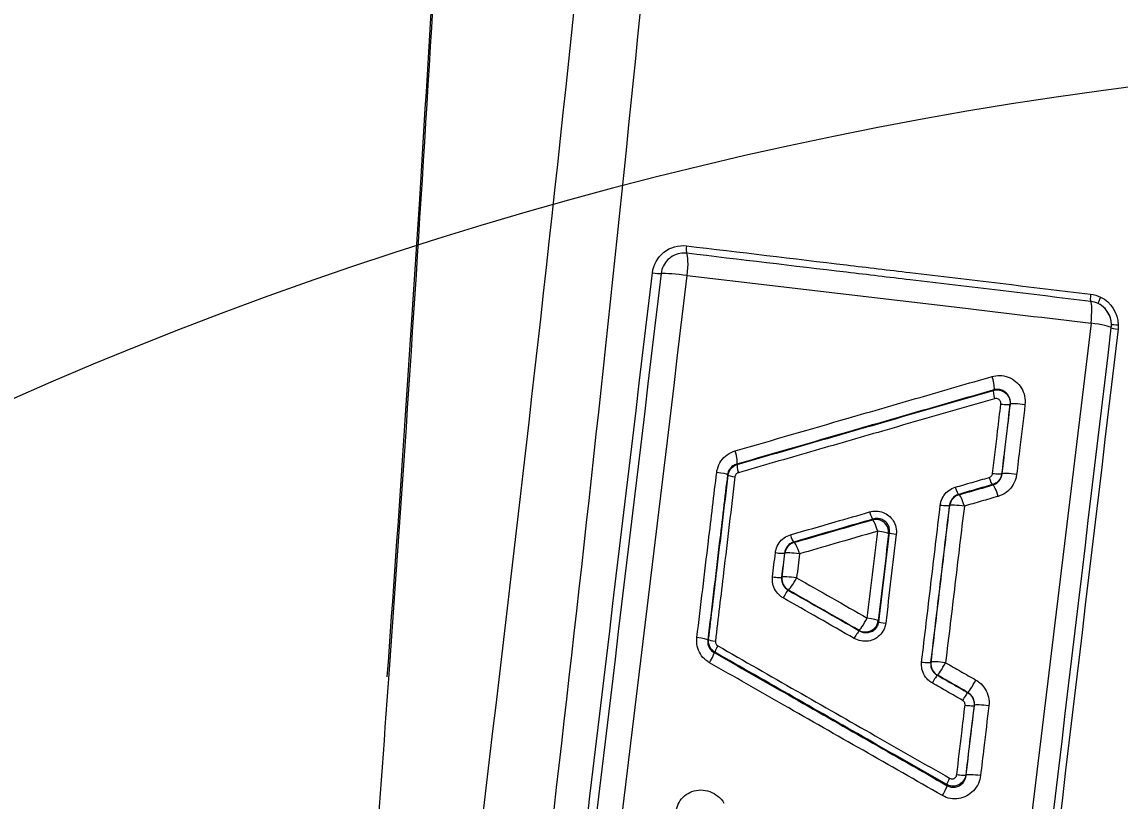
# Model space of a CAD drawing. Header units: millimetres. Extents: x 0 to 594, y 0 to 532.
# Drawn here: x 158.078 to 161.469, y 294.581 to 296.988 of the extents above; entities that cross this region are included whole.
import ezdxf

# ---------------------------------------------------------------- set-up
doc = ezdxf.new("R2010")
doc.units = ezdxf.units.MM
for name, color, linetype, true_color in [('1', 7, 'Continuous', 0xffffff), ('10', 7, 'Continuous', 0xffffff), ('3', 7, 'Continuous', 0xffffff)]:
    doc.layers.add(name, color=color, linetype=linetype, true_color=true_color)
doc.styles.add('iso-1', font='isocp.shx')
doc.dimstyles.get("Standard").update_dxf_attribs({"dimtxt": 0.18, "dimasz": 0.18, "dimexe": 0.18, "dimexo": 0.0625, "dimgap": 0.09, "dimtad": 0, "dimtih": 1, "dimtoh": 1, "dimdec": 4, "dimzin": 0, "dimdsep": 46, "dimtxsty": 'Standard', "dimcen": 0.09, "dimadec": 0, "dimazin": 0, "dimtfac": 1, "dimtdec": 4, "dimtofl": 0, "dimtmove": 0, "dimatfit": 3, "dimfxl": 1, "dimtolj": 1, "dimtzin": 0, "dimarcsym": 0})

# ---------------------------------------------------------------- blocks, each defined once
blk = doc.blocks.new('_U8')
at = {"layer": '1', "color": 250, "lineweight": 13}
for p, q in [((162.604778, 323.399195), (74.625292, 323.399195)), ((76.125292, 284.399195), (76.125292, 323.399195)), ((154.604778, 284.399195), (74.625292, 284.399195))]:
    blk.add_line(p, q, dxfattribs=at)
at = {"layer": '1', "color": 250, "lineweight": 18}
for points in [[(76.125292, 323.399195), (76.586075, 319.899197), (75.664508, 319.899193), (76.125292, 323.399195)], [(76.125292, 284.399195), (75.664508, 287.899193), (76.586075, 287.899197), (76.125292, 284.399195)]]:
    blk.add_solid(points, dxfattribs=at)
at = {"layer": '1', "color": 250, "linetype": 'Continuous', "lineweight": 18, "insert": (75.554239, 301.508142), "char_height": 3.5, "attachment_point": 7, "rotation": 90, "line_spacing_factor": 0.963855, "style": 'iso-1'}
blk.add_mtext('\\W0.6850;780', dxfattribs=at)
blk = doc.blocks.new('_U10')
at = {"layer": '1', "color": 250, "lineweight": 13}
for p, q in [((162.604778, 323.399195), (60.03289, 323.399195)), ((61.53289, 323.399195), (61.53289, 258.399195)), ((145.141402, 258.399195), (60.03289, 258.399195))]:
    blk.add_line(p, q, dxfattribs=at)
at = {"layer": '1', "color": 250, "lineweight": 18}
for points in [[(61.53289, 323.399195), (61.993674, 319.899197), (61.072106, 319.899193), (61.53289, 323.399195)], [(61.53289, 258.399195), (61.072106, 261.899193), (61.993674, 261.899197), (61.53289, 258.399195)]]:
    blk.add_solid(points, dxfattribs=at)
at = {"layer": '1', "color": 250, "linetype": 'Continuous', "lineweight": 18, "insert": (59.430587, 284.1488), "char_height": 3.5, "attachment_point": 7, "rotation": 90, "line_spacing_factor": 0.963855, "style": 'iso-1'}
blk.add_mtext('\\W0.7403;{\\H1.88x;(}1300{\\H1.88x;)}', dxfattribs=at)
blk = doc.blocks.new('_U14')
at = {"layer": '1', "color": 250, "lineweight": 13}
blk.add_arc((163.104778, 284.399195), 25.405151, 0, 184.999943, dxfattribs=at)

msp = doc.modelspace()

# ---------------------------------------------------------------- linework, layer by layer
at = {"layer": '1', "color": 250, "linetype": 'Continuous', "lineweight": 13}
msp.add_arc((163.10478, 312.19062), 25.30398, 90, 228, dxfattribs=at)
at = {"layer": '10', "color": 250, "linetype": 'Continuous', "lineweight": 18}
for radius, start, end in [(72.5978, 295, 185), (12.49077, 239.241269, 129.241269)]:
    msp.add_arc((163.10478, 284.3992), radius, start, end, dxfattribs=at)
at = {"layer": '3', "color": 250, "linetype": 'Continuous', "lineweight": 13}
for centre, major_axis, ratio, start_param, end_param in [((160.13425, 296.29764), (-0.00295, -0.02482), 0.163936, 4.7877166, 6.1062681), ((160.11975, 296.20024), (-0.00889, -0.07447), 0.162076, 1.6470531, 2.9647311), ((160.02929, 296.21415), (-0.02482, 0.00298), 0.075415, 1.4068598, 2.7258057), ((160.11975, 296.20024), (-0.07447, 0.00887), 0.077156, 4.5500521, 5.8673394), ((161.3817, 296.14914), (-0.00296, -0.02482), 0.143043, 4.8117336, 6.1302885), ((161.41275, 296.13992), (-0.01104, -0.02243), 0.101465, 4.8541266, 6.1721568), ((161.36785, 296.05126), (-0.00889, -0.07447), 0.141224, 1.671061, 2.9887365), ((161.36785, 296.05126), (-0.04627, 0.05902), 0.992591, 4.0868955, 5.146642), ((161.36785, 296.05126), (-0.07447, 0.00887), 0.101069, 3.2540892, 4.5713854), ((161.46665, 296.04063), (-0.02482, 0.00296), 0.102893, 0.1125178, 1.4314539), ((161.4673, 296.05483), (-0.02499, -0.0007), 0.081282, 0.0989907, 1.4176584), ((161.06794, 295.88959), (0.01111, -0.03843), 0.168095, 0.0885294, 1.6046117), ((161.08545, 295.82601), (-0.00694, 0.02402), 0.167088, 0.088514, 1.60617), ((161.10448, 295.80963), (0.02482, -0.00296), 0.09911, 4.5725232, 6.195486), ((161.16939, 295.80221), (-0.03972, 0.00473), 0.100299, 4.5735977, 6.1954754), ((160.27414, 295.66019), (0.01111, -0.03843), 0.169726, 0.0885546, 1.5915003), ((160.21712, 295.59371), (0.03972, -0.00473), 0.085873, 0.0875908, 1.4225798), ((160.29424, 295.59728), (-0.00694, 0.02402), 0.168709, 0.0885388, 1.5931626), ((161.07894, 295.59554), (0.02482, -0.00296), 0.101119, 4.5765494, 6.1954681), ((161.14372, 295.58682), (-0.03972, 0.00473), 0.102318, 4.5776423, 6.1954573), ((160.28355, 295.58481), (-0.02482, 0.00296), 0.087207, 0.0876011, 1.4237428), ((161.06827, 295.58284), (0.00694, -0.02402), 0.163768, 4.7519267, 6.1947214), ((161.08682, 295.51911), (-0.01111, 0.03843), 0.162758, 4.7535291, 6.1947364), ((160.98226, 295.48889), (0.02625, 0.03019), 0.994516, 0.9851056, 2.1564871), ((160.96372, 295.55262), (0.00694, -0.02402), 0.163987, 4.7502344, 6.1947181), ((160.98226, 295.48889), (-0.01111, 0.03843), 0.162978, 4.751844, 6.1947332), ((160.91748, 295.4976), (-0.02482, 0.00296), 0.099454, 1.4346543, 3.0538903), ((160.98226, 295.48889), (0.03972, -0.00473), 0.100657, 1.4357451, 3.0538796), ((160.69939, 295.4762), (0.00694, -0.02402), 0.164534, 4.7459569, 6.19471), ((160.71457, 295.41153), (0.03041, -0.02598), 0.988103, 0.6025091, 2.5390836), ((160.71457, 295.41153), (-0.01111, 0.03843), 0.163534, 4.7475319, 6.1947249), ((160.45459, 295.40543), (0.00694, -0.02402), 0.165031, 4.7419986, 6.1947025), ((160.71457, 295.41153), (0.03972, -0.00473), 0.096911, 0.0876802, 1.4335117), ((160.7815, 295.40743), (0.02482, -0.00296), 0.098164, 3.2292837, 4.5761604), ((160.47307, 295.34174), (0.02624, 0.03019), 0.994513, 0.9847427, 2.1568499), ((160.47307, 295.34174), (-0.01111, 0.03843), 0.164027, 4.7436457, 6.1947175), ((160.40831, 295.35039), (0.02482, -0.00296), 0.092308, 4.5720099, 6.1955437), ((160.47307, 295.34174), (0.03972, -0.00473), 0.093527, 1.4315057, 3.053941), ((160.3994, 295.27566), (0.02482, -0.00296), 0.09309, 4.5734341, 6.1955373), ((160.46426, 295.26778), (-0.01799, 0.03572), 0.994477, 0.9798963, 2.1616964), ((160.46426, 295.26778), (0.03972, -0.00473), 0.094299, 1.4329128, 3.0539346), ((160.46426, 295.26778), (0.01983, 0.03474), 0.091093, 3.2292244, 4.8524157), ((160.43198, 295.21098), (-0.01239, -0.02171), 0.090366, 3.2292185, 4.8522935), ((160.68258, 295.14313), (0.01983, 0.03474), 0.083774, 3.2291677, 4.8552398), ((160.68258, 295.14313), (-0.03558, -0.01828), 0.987666, 0.5903443, 2.5512484), ((160.68258, 295.14313), (0.03972, -0.00473), 0.099687, 0.0877044, 1.4385819), ((160.74871, 295.13258), (0.02482, -0.00296), 0.100994, 3.2293087, 4.5813398), ((160.15626, 295.08311), (0.03972, -0.00473), 0.09127, 0.0876332, 1.4323727), ((160.65136, 295.08575), (-0.01239, -0.02171), 0.083017, 3.2291622, 4.8551426), ((160.22298, 295.07716), (-0.02482, 0.00296), 0.092553, 0.0876436, 1.4334571), ((160.23032, 295.06259), (0.01239, 0.02171), 0.090772, 1.7091342, 3.0539635), ((160.19541, 295.00542), (-0.01983, -0.03474), 0.090074, 1.7090015, 3.0539691), ((160.85966, 295.01287), (-0.02482, 0.00296), 0.104417, 1.4437527, 3.0538453), ((160.92459, 295.00496), (-0.01795, 0.03575), 0.994479, 0.9800724, 2.1615202), ((160.92459, 295.00496), (0.03972, -0.00473), 0.105602, 1.4448125, 3.0538342), ((160.92459, 295.00496), (0.01983, 0.03474), 0.075717, 3.229111, 4.8583439), ((160.89227, 294.94822), (-0.01239, -0.02171), 0.075003, 3.2291062, 4.8582442), ((161.01835, 294.95142), (0.01983, 0.03474), 0.072612, 3.2290907, 4.8595379), ((160.98603, 294.8947), (-0.01239, -0.02171), 0.071902, 3.2290862, 4.8594425), ((160.99356, 294.87978), (-0.02482, 0.00296), 0.108395, 1.4483245, 3.0538076), ((161.05851, 294.87187), (0.03972, -0.00473), 0.10957, 1.4493785, 3.0537962), ((160.94599, 294.65404), (0.01239, 0.02171), 0.066962, 1.7185004, 3.0541294), ((160.96801, 294.66563), (-0.02482, 0.00296), 0.110751, 1.4522777, 3.0537846), ((161.03281, 294.65618), (0.03972, -0.00473), 0.111935, 1.4533519, 3.0537729), ((160.91535, 294.59437), (-0.01983, -0.03474), 0.066125, 1.7184649, 3.0541343)]:
    msp.add_ellipse(centre, major_axis=major_axis, ratio=ratio, start_param=start_param, end_param=end_param, dxfattribs=at)
for points, knots in [([(158.43224, 283.5753), (158.42359, 283.62573), (158.41563, 283.67823), (158.40191, 283.78108), (158.39599, 283.83249), (158.38068, 283.98665), (158.37374, 284.08934), (158.36029, 284.39741), (158.36105, 284.60274), (158.37885, 285.2196), (158.41099, 285.63202), (158.48667, 286.46103), (158.53122, 286.87752), (158.62651, 287.71466), (158.67716, 288.13366), (158.83443, 289.39175), (158.94589, 290.23218), (159.16847, 291.91676), (159.27962, 292.76089), (159.49251, 294.45274), (159.59431, 295.30043), (159.78304, 296.99895), (159.87003, 297.84976), (160.10319, 300.40665), (160.22176, 302.117), (160.32387, 304.69333), (160.34524, 305.55396), (160.35902, 307.27964), (160.35138, 308.14623), (160.30491, 309.8711), (160.26613, 310.73042), (160.15851, 312.44242), (160.08949, 313.29505), (159.92701, 314.993), (159.83339, 315.8383), (159.6376, 317.52104), (159.53575, 318.35848), (159.39596, 319.60862), (159.3516, 320.02433), (159.26969, 320.85369), (159.23212, 321.26608), (159.16796, 322.08301), (159.14015, 322.48787), (159.12237, 323.09079), (159.12063, 323.29105), (159.13171, 323.59092), (159.13767, 323.69078), (159.15155, 323.84058), (159.15701, 323.89051), (159.16663, 323.9654), (159.17008, 323.99037), (159.17748, 324.0403), (159.1815, 324.06601), (159.18568, 324.09024)], [0, 0, 0, 0, 0.0039063, 0.0039063, 0.0078125, 0.0078125, 0.015625, 0.015625, 0.03125, 0.03125, 0.0625, 0.0625, 0.09375, 0.09375, 0.125, 0.125, 0.1875, 0.1875, 0.25, 0.25, 0.3125, 0.3125, 0.375, 0.375, 0.5, 0.5, 0.5625, 0.5625, 0.625, 0.625, 0.6875, 0.6875, 0.75, 0.75, 0.8125, 0.8125, 0.875, 0.875, 0.90625, 0.90625, 0.9375, 0.9375, 0.96875, 0.96875, 0.984375, 0.984375, 0.9921875, 0.9921875, 0.9960937, 0.9960937, 0.9980469, 0.9980469, 1, 1, 1, 1]), ([(159.77389, 318.42297), (159.8544, 317.70589), (159.93743, 316.98588), (160.09402, 315.54044), (160.16753, 314.81501), (160.36072, 312.63117), (160.45184, 311.16523), (160.522, 308.95369), (160.5346, 308.21352), (160.5392, 306.73311), (160.5313, 305.99443), (160.47988, 303.78252), (160.40899, 302.31323), (160.20964, 299.38289), (160.08109, 297.92177), (159.77936, 295.00803), (159.60539, 293.55554), (159.33107, 291.38489), (159.23762, 290.66267), (159.05364, 289.22094), (158.96284, 288.50145), (158.83654, 287.42398), (158.79594, 287.06475), (158.72094, 286.35014), (158.6862, 285.99447), (158.62963, 285.28622), (158.60677, 284.93369), (158.59614, 284.23085), (158.60691, 283.88062), (158.6664, 283.53011)], [0, 0, 0, 0, 0.0625, 0.0625, 0.125, 0.125, 0.25, 0.25, 0.3125, 0.3125, 0.375, 0.375, 0.5, 0.5, 0.625, 0.625, 0.75, 0.75, 0.8125, 0.8125, 0.875, 0.875, 0.90625, 0.90625, 0.9375, 0.9375, 0.96875, 0.96875, 1, 1, 1, 1]), ([(159.46673, 315.96231), (159.49623, 315.30434), (159.52196, 314.6461), (159.57272, 313.14297), (159.59573, 312.29787), (159.63056, 310.60646), (159.64232, 309.76014), (159.66062, 307.21937), (159.64975, 305.52313), (159.57991, 302.12625), (159.52123, 300.42967), (159.37622, 297.47904), (159.30099, 296.22512), (159.21082, 294.97345)], [0, 0, 0, 0, 0.0943801, 0.0943801, 0.2154196, 0.2154196, 0.3364592, 0.3364592, 0.5785382, 0.5785382, 0.8206173, 0.8206173, 1, 1, 1, 1]), ([(160.02502, 296.21279), (160.02802, 296.2379), (160.04103, 296.26113), (160.07968, 296.29189), (160.10513, 296.29923), (160.12997, 296.29626)], [0, 0, 0, 0, 0.5, 0.5, 1, 1, 1, 1]), ([(160.13063, 296.27329), (160.12571, 296.27388), (160.1207, 296.27394), (160.1078, 296.27275), (160.09986, 296.27061), (160.08535, 296.26386), (160.07858, 296.25916), (160.06714, 296.24791), (160.06231, 296.24119), (160.05522, 296.2267), (160.05287, 296.21872), (160.05191, 296.21067)], [0, 0, 0, 0, 0.1328248, 0.1328248, 0.3496431, 0.3496431, 0.5664582, 0.5664582, 0.7832273, 0.7832273, 1, 1, 1, 1]), ([(160.12997, 296.29626), (160.29447, 296.2766), (160.45907, 296.25693), (160.68921, 296.22942), (160.75464, 296.2216), (161.00588, 296.19157), (161.19181, 296.16934), (161.37787, 296.1471)], [0, 0, 0, 0, 0.3961129, 0.3961129, 0.5534272, 0.5534272, 1, 1, 1, 1]), ([(161.37823, 296.12467), (161.19222, 296.14683), (161.00634, 296.16898), (160.75515, 296.1989), (160.68973, 296.20669), (160.45966, 296.2341), (160.29508, 296.2537), (160.13063, 296.27329)], [0, 0, 0, 0, 0.4465722, 0.4465722, 0.6038865, 0.6038865, 1, 1, 1, 1]), ([(160.13247, 296.20447), (160.27259, 296.18795), (160.41279, 296.17142), (160.69335, 296.13834), (160.8337, 296.12179), (161.10908, 296.08932), (161.24411, 296.07339), (161.3792, 296.05746)], [0, 0, 0, 0, 0.3377291, 0.3377291, 0.6754428, 0.6754428, 1, 1, 1, 1]), ([(161.44243, 296.05393), (161.44233, 296.05863), (161.44177, 296.06335), (161.43904, 296.07589), (161.43592, 296.08367), (161.42906, 296.0948), (161.42602, 296.09875), (161.41661, 296.10868), (161.40932, 296.11397), (161.40153, 296.11776)], [0, 0, 0, 0, 0.1769016, 0.1769016, 0.4841649, 0.4841649, 0.6684852, 0.6684852, 1, 1, 1, 1]), ([(160.28043, 295.66287), (160.39655, 295.69651), (160.51268, 295.73014), (160.703, 295.78528), (160.7772, 295.80677), (160.92561, 295.84976), (160.99981, 295.87126), (161.07402, 295.89275)], [0, 0, 0, 0, 0.4390198, 0.4390198, 0.7195101, 0.7195101, 1, 1, 1, 1]), ([(161.07402, 295.89275), (161.08143, 295.8949), (161.08925, 295.89594), (161.10587, 295.89568), (161.11486, 295.89399), (161.13159, 295.8878), (161.13955, 295.88321), (161.15336, 295.87181), (161.15939, 295.86484), (161.16872, 295.84955), (161.17215, 295.841), (161.17597, 295.82352), (161.17641, 295.81435), (161.17535, 295.8055)], [0, 0, 0, 0, 0.1481813, 0.1481813, 0.3188237, 0.3188237, 0.489376, 0.489376, 0.6596835, 0.6596835, 0.8297968, 0.8297968, 1, 1, 1, 1]), ([(161.07957, 295.85148), (161.00535, 295.83002), (160.93112, 295.80857), (160.78268, 295.76568), (160.70846, 295.74423), (160.51808, 295.68921), (160.40193, 295.65564), (160.28578, 295.62208)], [0, 0, 0, 0, 0.2804904, 0.2804904, 0.5609808, 0.5609808, 1, 1, 1, 1]), ([(160.28697, 295.6211), (160.36118, 295.64255), (160.4354, 295.66401), (160.58385, 295.70692), (160.65808, 295.72838), (160.84759, 295.78317), (160.96289, 295.8165), (161.07818, 295.84983)], [0, 0, 0, 0, 0.2814467, 0.2814467, 0.5628935, 0.5628935, 1, 1, 1, 1]), ([(161.07818, 295.84983), (161.07859, 295.85031), (161.07899, 295.85078), (161.07945, 295.85133), (161.07951, 295.8514), (161.07957, 295.85148)], [0, 0, 0, 0, 0.8674536, 0.8674536, 1, 1, 1, 1]), ([(161.07818, 295.84983), (161.0819, 295.85091), (161.08582, 295.85144), (161.09416, 295.85134), (161.09867, 295.85051), (161.10708, 295.84745), (161.11109, 295.84517), (161.11803, 295.83951), (161.12107, 295.83604), (161.12578, 295.82842), (161.12751, 295.82417), (161.12946, 295.81545), (161.1297, 295.81088), (161.12918, 295.80646)], [0, 0, 0, 0, 0.1481035, 0.1481035, 0.318707, 0.318707, 0.4892506, 0.4892506, 0.6595833, 0.6595833, 0.8297387, 0.8297387, 1, 1, 1, 1]), ([(161.12986, 295.80727), (161.13041, 295.81172), (161.1302, 295.81634), (161.12833, 295.82513), (161.12663, 295.82944), (161.12201, 295.83716), (161.11902, 295.84068), (161.11217, 295.84645), (161.10822, 295.84879), (161.09991, 295.85196), (161.09543, 295.85284), (161.08716, 295.85303), (161.08327, 295.85253), (161.07957, 295.85148)], [0, 0, 0, 0, 0.1698655, 0.1698655, 0.3400276, 0.3400276, 0.5106299, 0.5106299, 0.68147, 0.68147, 0.8521336, 0.8521336, 1, 1, 1, 1]), ([(161.08169, 295.824), (160.96637, 295.79071), (160.85106, 295.75743), (160.66152, 295.70271), (160.58728, 295.68128), (160.43881, 295.63843), (160.36457, 295.617), (160.29034, 295.59557)], [0, 0, 0, 0, 0.4371069, 0.4371069, 0.7185535, 0.7185535, 1, 1, 1, 1]), ([(161.07528, 295.59345), (161.08048, 295.63721), (161.08568, 295.68097), (161.09416, 295.75236), (161.09744, 295.77998), (161.10072, 295.8076)], [0, 0, 0, 0, 0.613065, 0.613065, 1, 1, 1, 1]), ([(161.10072, 295.8076), (161.10092, 295.80926), (161.10084, 295.81099), (161.10012, 295.81427), (161.09947, 295.81587), (161.09772, 295.81875), (161.09658, 295.82005), (161.09399, 295.8222), (161.09249, 295.82306), (161.08935, 295.82423), (161.08766, 295.82454), (161.08455, 295.8246), (161.08308, 295.8244), (161.08169, 295.824)], [0, 0, 0, 0, 0.1701581, 0.1701581, 0.3403463, 0.3403463, 0.5107889, 0.5107889, 0.6814266, 0.6814266, 0.8520215, 0.8520215, 1, 1, 1, 1]), ([(161.12918, 295.80646), (161.12588, 295.77885), (161.12259, 295.75123), (161.11408, 295.67986), (161.10886, 295.63612), (161.10364, 295.59237)], [0, 0, 0, 0, 0.3869359, 0.3869359, 1, 1, 1, 1]), ([(161.10419, 295.59189), (161.10748, 295.6195), (161.11077, 295.6471), (161.11933, 295.71889), (161.1246, 295.76308), (161.12986, 295.80727)], [0, 0, 0, 0, 0.3845592, 0.3845592, 1, 1, 1, 1]), ([(161.17535, 295.8055), (161.17006, 295.76133), (161.16476, 295.71716), (161.15615, 295.6454), (161.15284, 295.6178), (161.14953, 295.59021)], [0, 0, 0, 0, 0.6154423, 0.6154423, 1, 1, 1, 1]), ([(160.22339, 295.59639), (160.22381, 295.59988), (160.22446, 295.60335), (160.22762, 295.61549), (160.23148, 295.62392), (160.24176, 295.63889), (160.24837, 295.64561), (160.26322, 295.65625), (160.27167, 295.66033), (160.28043, 295.66287)], [0, 0, 0, 0, 0.1121445, 0.1121445, 0.4041526, 0.4041526, 0.7022954, 0.7022954, 1, 1, 1, 1]), ([(160.16217, 295.08605), (160.16813, 295.13573), (160.17409, 295.18541), (160.18601, 295.28479), (160.19197, 295.33448), (160.20642, 295.4549), (160.2149, 295.52564), (160.22339, 295.59639)], [0, 0, 0, 0, 0.2921104, 0.2921104, 0.5842238, 0.5842238, 1, 1, 1, 1]), ([(160.28578, 295.62208), (160.28135, 295.62089), (160.27705, 295.61894), (160.26949, 295.61374), (160.26611, 295.61046), (160.26087, 295.60305), (160.25888, 295.59885), (160.25727, 295.59277), (160.25693, 295.59104), (160.25672, 295.5893)], [0, 0, 0, 0, 0.3059507, 0.3059507, 0.6052872, 0.6052872, 0.8914768, 0.8914768, 1, 1, 1, 1]), ([(160.2588, 295.58757), (160.259, 295.58932), (160.25932, 295.59106), (160.26088, 295.59713), (160.26278, 295.60137), (160.26785, 295.60891), (160.27111, 295.6123), (160.27845, 295.6177), (160.28262, 295.61978), (160.28697, 295.6211)], [0, 0, 0, 0, 0.1131441, 0.1131441, 0.4071171, 0.4071171, 0.7048562, 0.7048562, 1, 1, 1, 1]), ([(160.29034, 295.59557), (160.2887, 295.59509), (160.28711, 295.59433), (160.28433, 295.59234), (160.28309, 295.59108), (160.28117, 295.58827), (160.28044, 295.58669), (160.27985, 295.58441), (160.27973, 295.58376), (160.27965, 295.58311)], [0, 0, 0, 0, 0.2977132, 0.2977132, 0.595793, 0.595793, 0.8879612, 0.8879612, 1, 1, 1, 1]), ([(161.06461, 295.58076), (161.06623, 295.58122), (161.06778, 295.58198), (161.0705, 295.58394), (161.07171, 295.58517), (161.07364, 295.58795), (161.07438, 295.58953), (161.07504, 295.59192), (161.07519, 295.59268), (161.07528, 295.59345)], [0, 0, 0, 0, 0.2889264, 0.2889264, 0.5776492, 0.5776492, 0.8690108, 0.8690108, 1, 1, 1, 1]), ([(161.10364, 295.59237), (161.10338, 295.59033), (161.10296, 295.5883), (161.10114, 295.58198), (161.09912, 295.57779), (161.0939, 295.57046), (161.09064, 295.56721), (161.08332, 295.56203), (161.07915, 295.56004), (161.07484, 295.55882)], [0, 0, 0, 0, 0.1307525, 0.1307525, 0.4215627, 0.4215627, 0.7102018, 0.7102018, 1, 1, 1, 1]), ([(161.07631, 295.55754), (161.0806, 295.55883), (161.08468, 295.56089), (161.09183, 295.56621), (161.09498, 295.56954), (161.1, 295.57703), (161.10192, 295.58129), (161.1036, 295.58774), (161.10397, 295.5898), (161.10419, 295.59189)], [0, 0, 0, 0, 0.28593, 0.28593, 0.5749098, 0.5749098, 0.8680314, 0.8680314, 1, 1, 1, 1]), ([(160.25672, 295.5893), (160.24829, 295.51852), (160.23985, 295.44775), (160.22549, 295.32726), (160.21957, 295.27755), (160.20772, 295.17813), (160.20179, 295.12842), (160.19587, 295.07871)], [0, 0, 0, 0, 0.4157713, 0.4157713, 0.7078854, 0.7078854, 1, 1, 1, 1]), ([(160.19823, 295.0799), (160.20667, 295.15064), (160.21511, 295.22139), (160.22942, 295.34137), (160.2353, 295.39061), (160.24705, 295.48909), (160.25292, 295.53833), (160.2588, 295.58757)], [0, 0, 0, 0, 0.4181187, 0.4181187, 0.7090591, 0.7090591, 1, 1, 1, 1]), ([(160.27965, 295.58311), (160.2738, 295.53385), (160.26795, 295.48459), (160.25624, 295.38608), (160.25039, 295.33683), (160.23613, 295.21681), (160.22772, 295.14604), (160.21931, 295.07528)], [0, 0, 0, 0, 0.2909384, 0.2909384, 0.5818783, 0.5818783, 1, 1, 1, 1]), ([(160.2588, 295.58757), (160.25831, 295.58797), (160.25783, 295.58838), (160.25714, 295.58895), (160.25693, 295.58912), (160.25672, 295.5893)], [0, 0, 0, 0, 0.6982924, 0.6982924, 1, 1, 1, 1]), ([(160.96005, 295.55057), (160.97748, 295.5556), (160.9949, 295.56064), (161.02976, 295.5707), (161.04719, 295.57573), (161.06461, 295.58076)], [0, 0, 0, 0, 0.5, 0.5, 1, 1, 1, 1]), ([(161.07484, 295.55882), (161.05741, 295.55378), (161.03999, 295.54875), (161.00514, 295.53867), (160.98772, 295.53363), (160.97029, 295.5286)], [0, 0, 0, 0, 0.5, 0.5, 1, 1, 1, 1]), ([(160.97175, 295.52733), (160.98918, 295.53236), (161.0066, 295.5374), (161.04145, 295.54747), (161.05888, 295.55251), (161.07631, 295.55754)], [0, 0, 0, 0, 0.5, 0.5, 1, 1, 1, 1]), ([(161.07631, 295.55754), (161.07616, 295.55767), (161.07602, 295.5578), (161.07553, 295.55822), (161.07518, 295.55852), (161.07484, 295.55882)], [0, 0, 0, 0, 0.2970537, 0.2970537, 1, 1, 1, 1]), ([(161.14953, 295.59021), (161.14904, 295.58609), (161.14823, 295.582), (161.14469, 295.56927), (161.14072, 295.56083), (161.13043, 295.54605), (161.12399, 295.53949), (161.10947, 295.52902), (161.10121, 295.52498), (161.09261, 295.52249)], [0, 0, 0, 0, 0.1311951, 0.1311951, 0.4224857, 0.4224857, 0.7111697, 0.7111697, 1, 1, 1, 1]), ([(160.91382, 295.49556), (160.91422, 295.4989), (160.91487, 295.50221), (160.91774, 295.51256), (160.92095, 295.51942), (160.92931, 295.53144), (160.93454, 295.53678), (160.94634, 295.54528), (160.95306, 295.54856), (160.96005, 295.55057)], [0, 0, 0, 0, 0.130951, 0.130951, 0.4222808, 0.4222808, 0.7110409, 0.7110409, 1, 1, 1, 1]), ([(160.97029, 295.5286), (160.966, 295.52733), (160.9619, 295.52528), (160.9547, 295.51999), (160.95152, 295.51668), (160.94645, 295.50922), (160.94451, 295.50498), (160.9428, 295.49856), (160.94241, 295.49651), (160.94218, 295.49444)], [0, 0, 0, 0, 0.2874542, 0.2874542, 0.5764536, 0.5764536, 0.8687191, 0.8687191, 1, 1, 1, 1]), ([(160.85621, 295.01067), (160.86581, 295.09147), (160.87541, 295.17227), (160.89461, 295.3339), (160.90422, 295.41472), (160.91382, 295.49556)], [0, 0, 0, 0, 0.5000043, 0.5000043, 1, 1, 1, 1]), ([(160.94218, 295.49444), (160.93254, 295.41363), (160.92291, 295.33282), (160.90363, 295.17124), (160.894, 295.09046), (160.88436, 295.00969)], [0, 0, 0, 0, 0.4999982, 0.4999982, 1, 1, 1, 1]), ([(160.88506, 295.01004), (160.89467, 295.09067), (160.90428, 295.17132), (160.92351, 295.33262), (160.93312, 295.41328), (160.94273, 295.49396)], [0, 0, 0, 0, 0.4999981, 0.4999981, 1, 1, 1, 1]), ([(160.98808, 295.49222), (160.97841, 295.41158), (160.96874, 295.33095), (160.9494, 295.16972), (160.93974, 295.08912), (160.93007, 295.00853)], [0, 0, 0, 0, 0.5000059, 0.5000059, 1, 1, 1, 1]), ([(161.09261, 295.52249), (161.07519, 295.51745), (161.05776, 295.5124), (161.02292, 295.50231), (161.0055, 295.49726), (160.98808, 295.49222)], [0, 0, 0, 0, 0.4999999, 0.4999999, 1, 1, 1, 1]), ([(160.45083, 295.40358), (160.49699, 295.4169), (160.54316, 295.43023), (160.62478, 295.45379), (160.66022, 295.46402), (160.69567, 295.47426)], [0, 0, 0, 0, 0.5656933, 0.5656933, 1, 1, 1, 1]), ([(160.69567, 295.47426), (160.70231, 295.47617), (160.70933, 295.47709), (160.72323, 295.4767), (160.73029, 295.47537), (160.74333, 295.47059), (160.7495, 295.46711), (160.76032, 295.45837), (160.76509, 295.45297), (160.77258, 295.44087), (160.77534, 295.43398), (160.77837, 295.4199), (160.77869, 295.41253), (160.77784, 295.40541)], [0, 0, 0, 0, 0.1649078, 0.1649078, 0.3312795, 0.3312795, 0.4944507, 0.4944507, 0.6598818, 0.6598818, 0.8301445, 0.8301445, 1, 1, 1, 1]), ([(160.70595, 295.45218), (160.67051, 295.44193), (160.63507, 295.43169), (160.55347, 295.4081), (160.50731, 295.39475), (160.46115, 295.38141)], [0, 0, 0, 0, 0.4343028, 0.4343028, 1, 1, 1, 1]), ([(160.46257, 295.38018), (160.49801, 295.39042), (160.53346, 295.40067), (160.61396, 295.42393), (160.65901, 295.43695), (160.70406, 295.44997)], [0, 0, 0, 0, 0.4403329, 0.4403329, 1, 1, 1, 1]), ([(160.75675, 295.41016), (160.75733, 295.41456), (160.7572, 295.41916), (160.75542, 295.42792), (160.75375, 295.43221), (160.74916, 295.43969), (160.7462, 295.44302), (160.7395, 295.44836), (160.73566, 295.45045), (160.72754, 295.45329), (160.72314, 295.45402), (160.71446, 295.4541), (160.71008, 295.45344), (160.70595, 295.45218)], [0, 0, 0, 0, 0.1706643, 0.1706643, 0.3383019, 0.3383019, 0.5001357, 0.5001357, 0.6615028, 0.6615028, 0.8296369, 0.8296369, 1, 1, 1, 1]), ([(160.40457, 295.34854), (160.40496, 295.35188), (160.40562, 295.35519), (160.40849, 295.36555), (160.4117, 295.37241), (160.42006, 295.38443), (160.42531, 295.38977), (160.43711, 295.39828), (160.44384, 295.40156), (160.45083, 295.40358)], [0, 0, 0, 0, 0.1309026, 0.1309026, 0.4220738, 0.4220738, 0.7109469, 0.7109469, 1, 1, 1, 1]), ([(160.72046, 295.4147), (160.67542, 295.40165), (160.63038, 295.3886), (160.5499, 295.36529), (160.51446, 295.35503), (160.47902, 295.34476)], [0, 0, 0, 0, 0.5596668, 0.5596668, 1, 1, 1, 1]), ([(160.68828, 295.14643), (160.69365, 295.19114), (160.69901, 295.23584), (160.70973, 295.32526), (160.7151, 295.36998), (160.72046, 295.4147)], [0, 0, 0, 0, 0.4999979, 0.4999979, 1, 1, 1, 1]), ([(160.75418, 295.40715), (160.74884, 295.36241), (160.74351, 295.31768), (160.73285, 295.22822), (160.72752, 295.18349), (160.72219, 295.13876)], [0, 0, 0, 0, 0.4999997, 0.4999997, 1, 1, 1, 1]), ([(160.72396, 295.13531), (160.72942, 295.18112), (160.73489, 295.22692), (160.74582, 295.31854), (160.75128, 295.36435), (160.75675, 295.41016)], [0, 0, 0, 0, 0.4999996, 0.4999996, 1, 1, 1, 1]), ([(160.77784, 295.40541), (160.7724, 295.35959), (160.76695, 295.31376), (160.75606, 295.22212), (160.75062, 295.1763), (160.74517, 295.13049)], [0, 0, 0, 0, 0.4999989, 0.4999989, 1, 1, 1, 1]), ([(160.75675, 295.41016), (160.75656, 295.40994), (160.75637, 295.40972), (160.75551, 295.40872), (160.75485, 295.40794), (160.75418, 295.40715)], [0, 0, 0, 0, 0.219987, 0.219987, 1, 1, 1, 1]), ([(160.46115, 295.38141), (160.45686, 295.38014), (160.45275, 295.37809), (160.44555, 295.3728), (160.44237, 295.36949), (160.43729, 295.36203), (160.43535, 295.35778), (160.43363, 295.35137), (160.43325, 295.34931), (160.43302, 295.34724)], [0, 0, 0, 0, 0.287768, 0.287768, 0.5769158, 0.5769158, 0.8688769, 0.8688769, 1, 1, 1, 1]), ([(160.39568, 295.27378), (160.39716, 295.28624), (160.39865, 295.2987), (160.40161, 295.32362), (160.40309, 295.33608), (160.40457, 295.34854)], [0, 0, 0, 0, 0.5000005, 0.5000005, 1, 1, 1, 1]), ([(160.43302, 295.34724), (160.43153, 295.33478), (160.43004, 295.32233), (160.42707, 295.29742), (160.42559, 295.28496), (160.4241, 295.2725)], [0, 0, 0, 0, 0.4999999, 0.4999999, 1, 1, 1, 1]), ([(160.42473, 295.27282), (160.4262, 295.28515), (160.42767, 295.29747), (160.43061, 295.32213), (160.43207, 295.33445), (160.43354, 295.34678)], [0, 0, 0, 0, 0.4999999, 0.4999999, 1, 1, 1, 1]), ([(160.47902, 295.34476), (160.47755, 295.33244), (160.47607, 295.32012), (160.47311, 295.29548), (160.47164, 295.28316), (160.47016, 295.27084)], [0, 0, 0, 0, 0.5000008, 0.5000008, 1, 1, 1, 1]), ([(160.42831, 295.20906), (160.42511, 295.21089), (160.42204, 295.21301), (160.41359, 295.21997), (160.40869, 295.22561), (160.4011, 295.23801), (160.39831, 295.24495), (160.3952, 295.25914), (160.39483, 295.26659), (160.39568, 295.27378)], [0, 0, 0, 0, 0.1439939, 0.1439939, 0.4292585, 0.4292585, 0.7146745, 0.7146745, 1, 1, 1, 1]), ([(160.4241, 295.2725), (160.42358, 295.26809), (160.42381, 295.26351), (160.42573, 295.25478), (160.42745, 295.25052), (160.43211, 295.24289), (160.43512, 295.23942), (160.44031, 295.23513), (160.44219, 295.23383), (160.44416, 295.2327)], [0, 0, 0, 0, 0.2854647, 0.2854647, 0.5707995, 0.5707995, 0.8559822, 0.8559822, 1, 1, 1, 1]), ([(160.4241, 295.2725), (160.42421, 295.27256), (160.42432, 295.27262), (160.42453, 295.27272), (160.42463, 295.27277), (160.42473, 295.27282)], [0, 0, 0, 0, 0.523374, 0.523374, 1, 1, 1, 1]), ([(160.47016, 295.27084), (160.5065, 295.25011), (160.54285, 295.22938), (160.61556, 295.18791), (160.65192, 295.16717), (160.68828, 295.14643)], [0, 0, 0, 0, 0.5000024, 0.5000024, 1, 1, 1, 1]), ([(160.44416, 295.2327), (160.48071, 295.21184), (160.51727, 295.19097), (160.5904, 295.14922), (160.62697, 295.12835), (160.66355, 295.10747)], [0, 0, 0, 0, 0.4999967, 0.4999967, 1, 1, 1, 1]), ([(160.66308, 295.10838), (160.62668, 295.12916), (160.59029, 295.14994), (160.51753, 295.19148), (160.48115, 295.21225), (160.44478, 295.23302)], [0, 0, 0, 0, 0.4999967, 0.4999967, 1, 1, 1, 1]), ([(160.64781, 295.08368), (160.61122, 295.10458), (160.57463, 295.12548), (160.50146, 295.16728), (160.46488, 295.18817), (160.42831, 295.20906)], [0, 0, 0, 0, 0.5000028, 0.5000028, 1, 1, 1, 1]), ([(160.74517, 295.13049), (160.74456, 295.12532), (160.74329, 295.12019), (160.73885, 295.1086), (160.73503, 295.10224), (160.72549, 295.09122), (160.71959, 295.08645), (160.7066, 295.07924), (160.69929, 295.07673), (160.68442, 295.07436), (160.67665, 295.07447), (160.66175, 295.07722), (160.65442, 295.0799), (160.64781, 295.08368)], [0, 0, 0, 0, 0.1213147, 0.1213147, 0.2914578, 0.2914578, 0.4658362, 0.4658362, 0.643443, 0.643443, 0.8217084, 0.8217084, 1, 1, 1, 1]), ([(160.66355, 295.10747), (160.66767, 295.10505), (160.67221, 295.10332), (160.68146, 295.10145), (160.68628, 295.1013), (160.6955, 295.1026), (160.70004, 295.10405), (160.7081, 295.10837), (160.71177, 295.11124), (160.71768, 295.11795), (160.72005, 295.12185), (160.7228, 295.12897), (160.72358, 295.13213), (160.72396, 295.13531)], [0, 0, 0, 0, 0.1812008, 0.1812008, 0.3620316, 0.3620316, 0.5406184, 0.5406184, 0.7138368, 0.7138368, 0.8811514, 0.8811514, 1, 1, 1, 1]), ([(160.72219, 295.13876), (160.72238, 295.13838), (160.72258, 295.13801), (160.72317, 295.13686), (160.72356, 295.13609), (160.72396, 295.13531)], [0, 0, 0, 0, 0.3288578, 0.3288578, 1, 1, 1, 1]), ([(160.20124, 295.00844), (160.19735, 295.01065), (160.19363, 295.01321), (160.18351, 295.02154), (160.17767, 295.02822), (160.16858, 295.04303), (160.16523, 295.05138), (160.16154, 295.06845), (160.16114, 295.07741), (160.16217, 295.08605)], [0, 0, 0, 0, 0.1454835, 0.1454835, 0.42807, 0.42807, 0.7141087, 0.7141087, 1, 1, 1, 1]), ([(160.19587, 295.07871), (160.1953, 295.07442), (160.19544, 295.0699), (160.19725, 295.06131), (160.19892, 295.0571), (160.20351, 295.04968), (160.20648, 295.04634), (160.21159, 295.04222), (160.21348, 295.04095), (160.21544, 295.03987)], [0, 0, 0, 0, 0.2877791, 0.2877791, 0.5712077, 0.5712077, 0.8527709, 0.8527709, 1, 1, 1, 1]), ([(160.19587, 295.07871), (160.19595, 295.07876), (160.19604, 295.0788), (160.19683, 295.0792), (160.19753, 295.07955), (160.19823, 295.0799)], [0, 0, 0, 0, 0.1098025, 0.1098025, 1, 1, 1, 1]), ([(160.2178, 295.04106), (160.21587, 295.04218), (160.21402, 295.04347), (160.20899, 295.04767), (160.20609, 295.05102), (160.20156, 295.05843), (160.19987, 295.0626), (160.19799, 295.07112), (160.19775, 295.07558), (160.19823, 295.0799)], [0, 0, 0, 0, 0.1451788, 0.1451788, 0.428029, 0.428029, 0.7148509, 0.7148509, 1, 1, 1, 1]), ([(160.21931, 295.07528), (160.21912, 295.07366), (160.2192, 295.07198), (160.21989, 295.06878), (160.22052, 295.06721), (160.22223, 295.06443), (160.22333, 295.06317), (160.22523, 295.06161), (160.22593, 295.06112), (160.22666, 295.06071)], [0, 0, 0, 0, 0.2856936, 0.2856936, 0.5717419, 0.5717419, 0.8542954, 0.8542954, 1, 1, 1, 1]), ([(160.22666, 295.06071), (160.30767, 295.01443), (160.38871, 294.96814), (160.55083, 294.87553), (160.63192, 294.82921), (160.78958, 294.73915), (160.86615, 294.69541), (160.94273, 294.65167)], [0, 0, 0, 0, 0.3397285, 0.3397285, 0.6794324, 0.6794324, 1, 1, 1, 1]), ([(160.2178, 295.04106), (160.2171, 295.0407), (160.2164, 295.04035), (160.21561, 295.03996), (160.21553, 295.03991), (160.21544, 295.03987)], [0, 0, 0, 0, 0.8887883, 0.8887883, 1, 1, 1, 1]), ([(160.21544, 295.03987), (160.29183, 294.99625), (160.36826, 294.95262), (160.52641, 294.86232), (160.60816, 294.81565), (160.77169, 294.72228), (160.85349, 294.67558), (160.93531, 294.62886)], [0, 0, 0, 0, 0.3186874, 0.3186874, 0.6593322, 0.6593322, 1, 1, 1, 1]), ([(160.93352, 294.63249), (160.85697, 294.67618), (160.78044, 294.71987), (160.62286, 294.80982), (160.54182, 294.85609), (160.37977, 294.9486), (160.29877, 294.99484), (160.2178, 295.04106)], [0, 0, 0, 0, 0.3205695, 0.3205695, 0.6602734, 0.6602734, 1, 1, 1, 1]), ([(160.92054, 294.59819), (160.83879, 294.64482), (160.75705, 294.69143), (160.59365, 294.78463), (160.51197, 294.83121), (160.35393, 294.92135), (160.27757, 294.9649), (160.20124, 295.00844)], [0, 0, 0, 0, 0.340671, 0.340671, 0.6813156, 0.6813156, 1, 1, 1, 1]), ([(160.88886, 294.94599), (160.88567, 294.94781), (160.88263, 294.94991), (160.87417, 294.95685), (160.86926, 294.96249), (160.86165, 294.9749), (160.85885, 294.98184), (160.85572, 294.99603), (160.85535, 295.00348), (160.85621, 295.01067)], [0, 0, 0, 0, 0.1429336, 0.1429336, 0.4284663, 0.4284663, 0.7142816, 0.7142816, 1, 1, 1, 1]), ([(160.88436, 295.00969), (160.88385, 295.00528), (160.88408, 295.0007), (160.88602, 294.99198), (160.88774, 294.98771), (160.89243, 294.98008), (160.89545, 294.97661), (160.90065, 294.97234), (160.90252, 294.97105), (160.90448, 294.96993)], [0, 0, 0, 0, 0.2859995, 0.2859995, 0.5717833, 0.5717833, 0.8571424, 0.8571424, 1, 1, 1, 1]), ([(160.93007, 295.00853), (160.94568, 294.99962), (160.9613, 294.99072), (160.99253, 294.97291), (161.00814, 294.964), (161.02376, 294.95509)], [0, 0, 0, 0, 0.5000001, 0.5000001, 1, 1, 1, 1]), ([(160.90448, 294.96993), (160.9201, 294.96101), (160.93573, 294.95209), (160.96698, 294.93425), (160.98261, 294.92533), (160.99824, 294.91641)], [0, 0, 0, 0, 0.4999994, 0.4999994, 1, 1, 1, 1]), ([(160.99882, 294.9167), (160.98319, 294.92562), (160.96756, 294.93454), (160.93631, 294.95238), (160.92068, 294.9613), (160.90506, 294.97023)], [0, 0, 0, 0, 0.4999994, 0.4999994, 1, 1, 1, 1]), ([(161.02376, 294.95509), (161.02767, 294.95286), (161.03141, 294.95029), (161.0418, 294.94177), (161.04784, 294.93484), (161.05719, 294.91959), (161.06062, 294.91106), (161.06445, 294.89361), (161.0649, 294.88445), (161.06384, 294.87561)], [0, 0, 0, 0, 0.1427376, 0.1427376, 0.4281616, 0.4281616, 0.7140356, 0.7140356, 1, 1, 1, 1]), ([(160.98267, 294.8924), (160.96703, 294.90133), (160.9514, 294.91026), (160.92013, 294.92813), (160.90449, 294.93706), (160.88886, 294.94599)], [0, 0, 0, 0, 0.5000003, 0.5000003, 1, 1, 1, 1]), ([(160.99824, 294.91641), (160.99835, 294.91646), (160.99846, 294.91652), (160.99865, 294.91661), (160.99874, 294.91665), (160.99882, 294.9167)], [0, 0, 0, 0, 0.5770406, 0.5770406, 1, 1, 1, 1]), ([(160.99824, 294.91641), (161.0002, 294.91529), (161.00207, 294.914), (161.00728, 294.90973), (161.0103, 294.90627), (161.01497, 294.89863), (161.01669, 294.89436), (161.01859, 294.88562), (161.0188, 294.88103), (161.01826, 294.8766)], [0, 0, 0, 0, 0.1428046, 0.1428046, 0.4283992, 0.4283992, 0.714283, 0.714283, 1, 1, 1, 1]), ([(161.01899, 294.87696), (161.0195, 294.88137), (161.01925, 294.88594), (161.0173, 294.89466), (161.01557, 294.89892), (161.01087, 294.90655), (161.00784, 294.91002), (161.00264, 294.91429), (161.00077, 294.91558), (160.99882, 294.9167)], [0, 0, 0, 0, 0.2863592, 0.2863592, 0.5722318, 0.5722318, 0.8574065, 0.8574065, 1, 1, 1, 1]), ([(160.99021, 294.87747), (160.99041, 294.87913), (160.99032, 294.88085), (160.9896, 294.88413), (160.98895, 294.88573), (160.98719, 294.88859), (160.98606, 294.88989), (160.98411, 294.8915), (160.98341, 294.89198), (160.98267, 294.8924)], [0, 0, 0, 0, 0.2857886, 0.2857886, 0.5716768, 0.5716768, 0.8572261, 0.8572261, 1, 1, 1, 1]), ([(160.96475, 294.66325), (160.96981, 294.70584), (160.97487, 294.74843), (160.98336, 294.81984), (160.98678, 294.84865), (160.99021, 294.87747)], [0, 0, 0, 0, 0.5964602, 0.5964602, 1, 1, 1, 1]), ([(161.01826, 294.8766), (161.01482, 294.84779), (161.01139, 294.81898), (161.00287, 294.74759), (160.99779, 294.70501), (160.99271, 294.66244)], [0, 0, 0, 0, 0.4035409, 0.4035409, 1, 1, 1, 1]), ([(160.99329, 294.66128), (160.99672, 294.69008), (161.00015, 294.71888), (161.00872, 294.79077), (161.01385, 294.83387), (161.01899, 294.87696)], [0, 0, 0, 0, 0.40062, 0.40062, 1, 1, 1, 1]), ([(161.06384, 294.87561), (161.05867, 294.83254), (161.05351, 294.78946), (161.04489, 294.71761), (161.04144, 294.68882), (161.03799, 294.66004)], [0, 0, 0, 0, 0.5993817, 0.5993817, 1, 1, 1, 1]), ([(161.03799, 294.66004), (161.03699, 294.65172), (161.03472, 294.64348), (161.02763, 294.62757), (161.02251, 294.6198), (161.01033, 294.60675), (161.00318, 294.60124), (160.9878, 294.59306), (160.9794, 294.59024), (160.96234, 294.58757), (160.95347, 294.58769), (160.93645, 294.59082), (160.92808, 294.59389), (160.92054, 294.59819)], [0, 0, 0, 0, 0.1598079, 0.1598079, 0.3340106, 0.3340106, 0.5032863, 0.5032863, 0.6691903, 0.6691903, 0.8346263, 0.8346263, 1, 1, 1, 1]), ([(160.99271, 294.66244), (160.99217, 294.65837), (160.991, 294.65434), (160.98737, 294.64656), (160.98475, 294.64277), (160.97858, 294.6364), (160.97496, 294.63373), (160.96721, 294.62976), (160.96298, 294.62841), (160.95442, 294.62716), (160.94997, 294.62724), (160.94146, 294.62883), (160.93729, 294.63035), (160.93352, 294.63249)], [0, 0, 0, 0, 0.1575516, 0.1575516, 0.3300081, 0.3300081, 0.4987458, 0.4987458, 0.6654215, 0.6654215, 0.8326044, 0.8326044, 1, 1, 1, 1]), ([(160.93531, 294.62886), (160.93908, 294.62668), (160.94329, 294.62512), (160.95182, 294.62356), (160.95626, 294.62354), (160.96474, 294.62499), (160.96891, 294.6265), (160.9765, 294.63079), (160.98, 294.63367), (160.98595, 294.64046), (160.98842, 294.64449), (160.9918, 294.65272), (160.99286, 294.65698), (160.99329, 294.66128)], [0, 0, 0, 0, 0.1593597, 0.1593597, 0.3193047, 0.3193047, 0.4827733, 0.4827733, 0.6538349, 0.6538349, 0.833599, 0.833599, 1, 1, 1, 1]), ([(160.94273, 294.65167), (160.94415, 294.65086), (160.94572, 294.65028), (160.94891, 294.64969), (160.95057, 294.64967), (160.95377, 294.65016), (160.95535, 294.65069), (160.95823, 294.65222), (160.95958, 294.65326), (160.96186, 294.65571), (160.96282, 294.65716), (160.96414, 294.66015), (160.96457, 294.66169), (160.96475, 294.66325)], [0, 0, 0, 0, 0.1655356, 0.1655356, 0.331006, 0.331006, 0.496895, 0.496895, 0.6661627, 0.6661627, 0.8403607, 0.8403607, 1, 1, 1, 1]), ([(160.09761, 294.54777), (160.09782, 294.54956), (160.0981, 294.55133), (160.10003, 294.56155), (160.10307, 294.56983), (160.11164, 294.58477), (160.11731, 294.59162), (160.13062, 294.60299), (160.13852, 294.60761), (160.15546, 294.6139), (160.1648, 294.61556), (160.18346, 294.61561), (160.19305, 294.61392), (160.21092, 294.60751), (160.21945, 294.60269), (160.23427, 294.59068), (160.24077, 294.58332), (160.24581, 294.57521)], [0, 0, 0, 0, 0.0269002, 0.0269002, 0.1576383, 0.1576383, 0.2897486, 0.2897486, 0.4258208, 0.4258208, 0.5667299, 0.5667299, 0.7109806, 0.7109806, 0.8555048, 0.8555048, 1, 1, 1, 1]), ([(160.93531, 294.62886), (160.93523, 294.62901), (160.93516, 294.62916), (160.93456, 294.63037), (160.93404, 294.63143), (160.93352, 294.63249)], [0, 0, 0, 0, 0.124175, 0.124175, 1, 1, 1, 1])]:
    msp.add_open_spline(points, degree=3, knots=knots, dxfattribs=at)
at = {"layer": '3', "color": 250, "linetype": 'Continuous', "lineweight": 18}
for points, knots in [([(159.46539, 315.95374), (159.48644, 315.49299), (159.52849, 314.48012), (159.57766, 312.92598), (159.61518, 311.3041), (159.63863, 309.71318), (159.64926, 308.12308), (159.64658, 306.51275), (159.62967, 304.86563), (159.59775, 303.19085), (159.55005, 301.50488), (159.48604, 299.81696), (159.40582, 298.13632), (159.31287, 296.51866), (159.24108, 295.46206), (159.20496, 294.96524)], [0, 0, 0, 0, 0.0659926, 0.1450107, 0.2222624, 0.2977632, 0.3722116, 0.4492609, 0.5276126, 0.6073194, 0.6883687, 0.7684128, 0.8485453, 0.9287462, 1, 1, 1, 1]), ([(159.21082, 294.97345), (159.1793, 294.53597), (159.14596, 294.09877), (159.04273, 292.81836), (158.96755, 291.97587), (158.80358, 290.29271), (158.71424, 289.4521), (158.5768, 288.1919), (158.53043, 287.77193), (158.44141, 286.93199), (158.39848, 286.51209), (158.32791, 285.67201), (158.29958, 285.2519), (158.2913, 284.6208), (158.29443, 284.41029), (158.31367, 284.09409), (158.32251, 283.98862), (158.34036, 283.83028), (158.34708, 283.77748), (158.35842, 283.69823), (158.36242, 283.67181), (158.37084, 283.61896), (158.37538, 283.59192), (158.37994, 283.56608)], [0, 0, 0, 0, 0.1146491, 0.1146491, 0.3359868, 0.3359868, 0.5573245, 0.5573245, 0.6679934, 0.6679934, 0.7786623, 0.7786623, 0.8893311, 0.8893311, 0.9446656, 0.9446656, 0.9723328, 0.9723328, 0.9861664, 0.9861664, 0.9930832, 0.9930832, 1, 1, 1, 1])]:
    msp.add_open_spline(points, degree=3, knots=knots, dxfattribs=at)
at = {"layer": '3', "color": 250, "linetype": 'Continuous', "lineweight": 13}
for points in [[(159.37717, 290.78387), (159.59172, 292.58281), (159.80812, 294.39648), (160.02502, 296.21279)], [(160.05191, 296.21067), (159.83457, 294.39494), (159.61767, 292.58187), (159.40274, 290.78352)], [(159.47937, 290.78259), (159.69539, 292.57908), (159.9138, 294.39046), (160.13247, 296.20447)], [(161.37787, 296.1471), (161.38873, 296.1458), (161.39908, 296.14272), (161.40894, 296.13786)], [(161.40894, 296.13786), (161.44085, 296.12214), (161.46253, 296.08834), (161.46354, 296.05271)], [(161.40153, 296.11776), (161.39424, 296.12134), (161.38626, 296.12371), (161.37823, 296.12467)], [(161.3792, 296.05746), (161.16044, 294.24257), (160.94218, 292.4312), (160.72641, 290.63501)], [(160.79433, 290.61636), (161.00886, 292.41393), (161.22525, 294.22682), (161.44195, 296.04328)], [(161.4629, 296.03851), (161.24689, 294.22152), (161.03111, 292.40814), (160.817, 290.61011)], [(161.44195, 296.04328), (161.44237, 296.04681), (161.44253, 296.05038), (161.44243, 296.05393)], [(161.46354, 296.05271), (161.46368, 296.04797), (161.46346, 296.04321), (161.4629, 296.03851)], [(161.12986, 295.80727), (161.12963, 295.807), (161.12941, 295.80673), (161.12918, 295.80646)], [(160.28578, 295.62208), (160.28618, 295.62175), (160.28657, 295.62142), (160.28697, 295.6211)], [(161.10364, 295.59237), (161.10383, 295.59221), (161.10401, 295.59205), (161.10419, 295.59189)], [(160.97029, 295.5286), (160.97078, 295.52817), (160.97126, 295.52775), (160.97175, 295.52733)], [(160.94273, 295.49396), (160.94255, 295.49412), (160.94237, 295.49428), (160.94218, 295.49444)], [(160.70406, 295.44997), (160.70469, 295.45071), (160.70532, 295.45144), (160.70595, 295.45218)], [(160.46115, 295.38141), (160.46162, 295.381), (160.46209, 295.38059), (160.46257, 295.38018)], [(160.43354, 295.34678), (160.43337, 295.34693), (160.43319, 295.34709), (160.43302, 295.34724)], [(160.44478, 295.23302), (160.44457, 295.23291), (160.44436, 295.23281), (160.44416, 295.2327)], [(160.66355, 295.10747), (160.66339, 295.10777), (160.66324, 295.10808), (160.66308, 295.10838)], [(160.88436, 295.00969), (160.88459, 295.00981), (160.88483, 295.00993), (160.88506, 295.01004)], [(160.90506, 294.97023), (160.90486, 294.97013), (160.90467, 294.97003), (160.90448, 294.96993)], [(161.01899, 294.87696), (161.01875, 294.87684), (161.0185, 294.87672), (161.01826, 294.8766)], [(160.99271, 294.66244), (160.9929, 294.66205), (160.9931, 294.66167), (160.99329, 294.66128)]]:
    msp.add_open_spline(points, degree=3, dxfattribs=at)

# ---------------------------------------------------------------- block references
at = {"layer": '1', "color": 250, "linetype": 'Continuous', "lineweight": 18}
msp.add_blockref('_U14', (0, 0), dxfattribs=at)

# ---------------------------------------------------------------- dimensions: what is measured, and where the dimension line sits
dim = msp.add_linear_dim(base=(61.53289, 258.3992), p1=(163.10478, 323.3992), p2=(146.97978, 258.3992), angle=90, text='\\C250;{\\H1.88x;(}1300{\\H1.88x;)}', dimstyle='Standard', override={"dimtxt": 3.5, "dimasz": 3.5, "dimexe": 1.5, "dimexo": 0.5, "dimgap": 1.75, "dimtad": 1, "dimtih": 0, "dimtoh": 0, "dimdec": 1, "dimlfac": 1, "dimzin": 8, "dimdsep": 46, "dimlunit": 2, "dimpost": '', "dimtxsty": 'iso-1', "dimsah": 1, "dimse1": 0, "dimse2": 0, "dimsd1": 0, "dimsd2": 0, "dimclrd": 250, "dimclre": 250, "dimclrt": 250, "dimtm": -0.1, "dimtfac": 0.7, "dimtdec": 2, "dimtofl": 1, "dimtmove": 0, "dimatfit": 2, "dimtzin": 8, "dimlwd": 13, "dimlwe": 13}, dxfattribs=at)
dim.commit()
dim.dimension.update_dxf_attribs({"geometry": '_U10', "text_midpoint": (61.53289, 290.8992), "dimtype": 160})
dim = msp.add_linear_dim(base=(76.12529, 323.3992), p1=(155.10478, 284.3992), p2=(163.10478, 323.3992), angle=90, dimstyle='Standard', override={"dimtxt": 3.5, "dimasz": 3.5, "dimexe": 1.5, "dimexo": 0.5, "dimgap": 1.75, "dimtad": 1, "dimtih": 0, "dimtoh": 0, "dimdec": 1, "dimlfac": 20, "dimzin": 8, "dimdsep": 46, "dimlunit": 2, "dimtxsty": 'iso-1', "dimsah": 1, "dimse1": 0, "dimse2": 0, "dimsd1": 0, "dimsd2": 0, "dimclrd": 250, "dimclre": 250, "dimclrt": 250, "dimtol": 0, "dimtm": -0.1, "dimtfac": 0.7, "dimtdec": 2, "dimtofl": 1, "dimtmove": 0, "dimatfit": 2, "dimtzin": 8, "dimlwd": 13, "dimlwe": 13}, dxfattribs=at)
dim.commit()
dim.dimension.update_dxf_attribs({"geometry": '_U8', "text_midpoint": (76.12529, 303.8992), "dimtype": 160})

doc.saveas('drawing.dxf')
